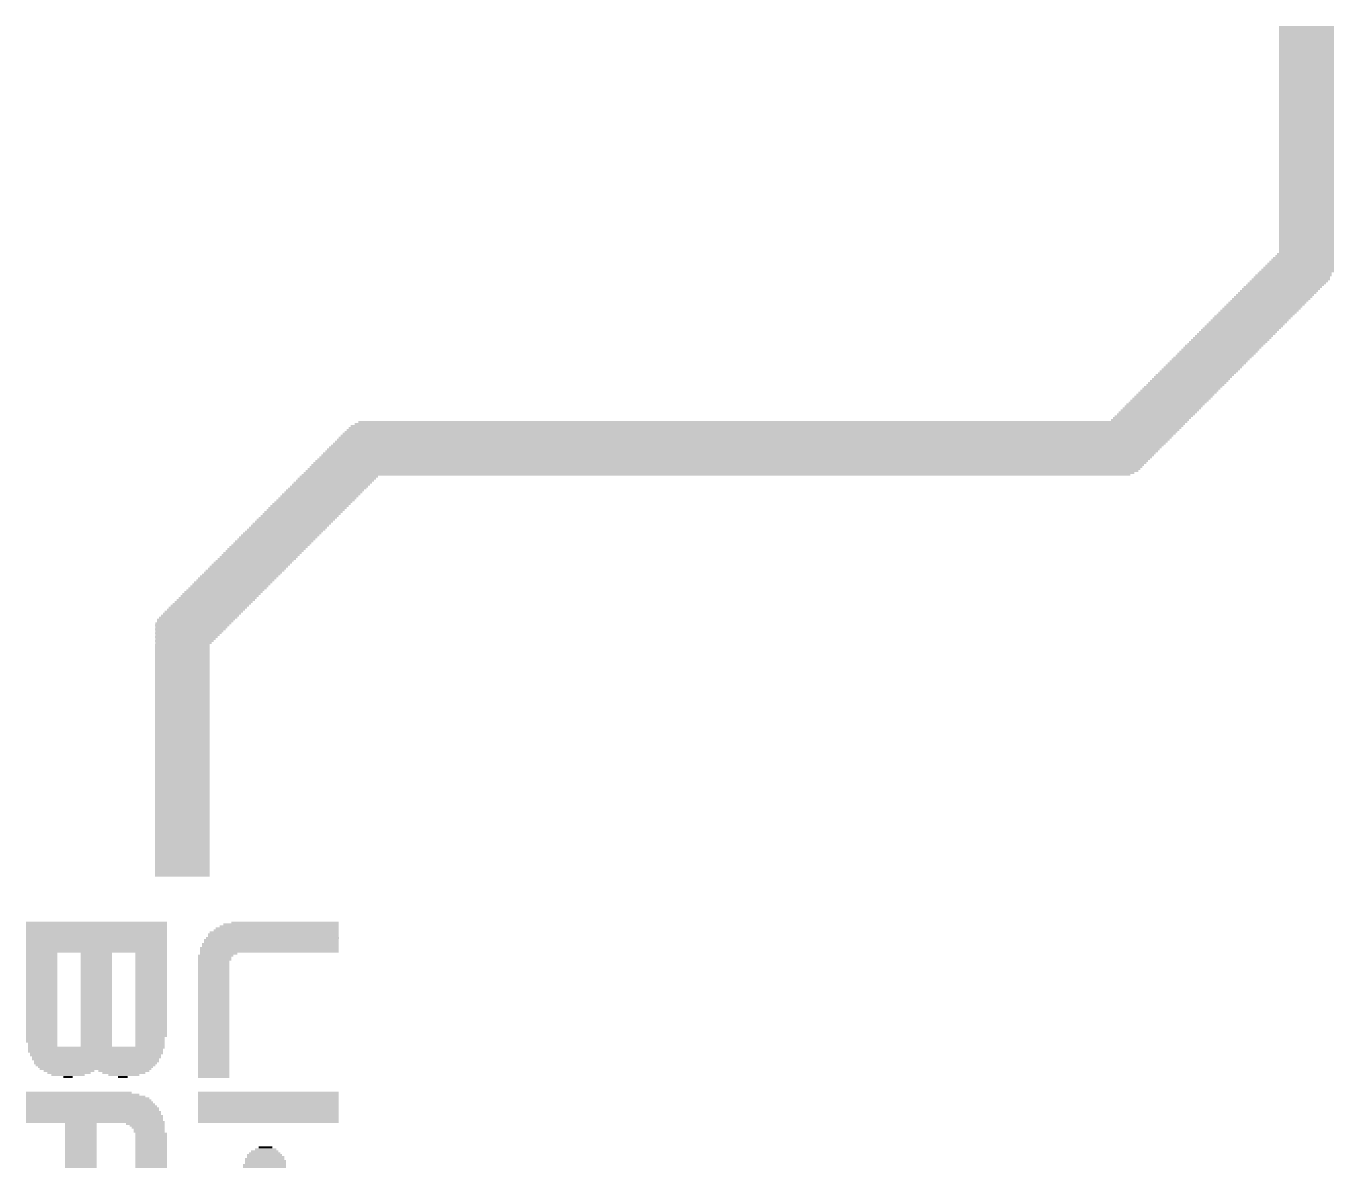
# Model space of a CAD drawing. Extents: x -50 to 50, y -28 to 28.
# Drawn here: x 28.35 to 42.51, y -0.05 to 12.31 of the extents above; entities that cross this region are included whole.
import ezdxf

# ---------------------------------------------------------------- set-up
doc = ezdxf.new("R2010")
doc.units = 0
doc.layers.add('200', color=132, linetype='CONTINUOUS')

# ---------------------------------------------------------------- blocks, each defined once
blk = doc.blocks.new('RECT')
blk.add_solid([(-0.5, -0.5), (0.5, -0.5), (-0.5, 0.5), (0.5, 0.5)])

msp = doc.modelspace()

# ---------------------------------------------------------------- block references
at = {"layer": '200'}
for p, xscale, yscale in [((42.2173, 12.2978), 0.5944, 0.0211), ((42.2173, 12.2767), 0.5944, 0.0211), ((42.2173, 12.2555), 0.5944, 0.0213), ((42.2173, 12.2343), 0.5944, 0.0211), ((42.2173, 12.2132), 0.5944, 0.0211), ((42.2173, 12.192), 0.5944, 0.0213), ((42.2173, 12.1708), 0.5944, 0.0211), ((42.2173, 12.1497), 0.5944, 0.0211), ((42.2173, 12.1285), 0.5944, 0.0213), ((42.2173, 12.1073), 0.5944, 0.0211), ((42.2173, 12.0862), 0.5944, 0.0211), ((42.2173, 12.065), 0.5944, 0.0213), ((42.2173, 12.0438), 0.5944, 0.0211), ((42.2173, 12.0227), 0.5944, 0.0211), ((42.2173, 12.0015), 0.5944, 0.0213), ((42.2173, 11.9803), 0.5944, 0.0211), ((42.2173, 11.9592), 0.5944, 0.0211), ((42.2173, 11.938), 0.5944, 0.0213), ((42.2173, 11.9168), 0.5944, 0.0211), ((42.2173, 11.8957), 0.5944, 0.0211), ((42.2173, 11.8745), 0.5944, 0.0213), ((42.2173, 11.8533), 0.5944, 0.0211), ((42.2173, 11.8322), 0.5944, 0.0211), ((42.2173, 11.811), 0.5944, 0.0213), ((42.2173, 11.7898), 0.5944, 0.0211), ((42.2173, 11.7687), 0.5944, 0.0211), ((42.2173, 11.7475), 0.5944, 0.0213), ((42.2173, 11.7263), 0.5944, 0.0211), ((42.2173, 11.7052), 0.5944, 0.0211), ((42.2173, 11.684), 0.5944, 0.0213), ((42.2173, 11.6628), 0.5944, 0.0211), ((42.2173, 11.6417), 0.5944, 0.0211), ((42.2173, 11.6205), 0.5944, 0.0213), ((42.2173, 11.5993), 0.5944, 0.0211), ((42.2173, 11.5782), 0.5944, 0.0211), ((42.2173, 11.557), 0.5944, 0.0213), ((42.2173, 11.5358), 0.5944, 0.0211), ((42.2173, 11.5147), 0.5944, 0.0211), ((42.2173, 11.4935), 0.5944, 0.0213), ((42.2173, 11.4723), 0.5944, 0.0211), ((42.2173, 11.4512), 0.5944, 0.0211), ((42.2173, 11.43), 0.5944, 0.0213), ((42.2173, 11.4088), 0.5944, 0.0211), ((42.2173, 11.3877), 0.5944, 0.0211), ((42.2173, 11.3665), 0.5944, 0.0213), ((42.2173, 11.3453), 0.5944, 0.0211), ((42.2173, 11.3242), 0.5944, 0.0211), ((42.2173, 11.303), 0.5944, 0.0213), ((42.2173, 11.2818), 0.5944, 0.0211), ((42.2173, 11.2607), 0.5944, 0.0211), ((42.2173, 11.2395), 0.5944, 0.0213), ((42.2173, 11.2183), 0.5944, 0.0211), ((42.2173, 11.1972), 0.5944, 0.0211), ((42.2173, 11.176), 0.5944, 0.0213), ((42.2173, 11.1548), 0.5944, 0.0211), ((42.2173, 11.1337), 0.5944, 0.0211), ((42.2173, 11.1125), 0.5944, 0.0213), ((42.2173, 11.0913), 0.5944, 0.0211), ((42.2173, 11.0702), 0.5944, 0.0211), ((42.2173, 11.049), 0.5944, 0.0213), ((42.2173, 11.0278), 0.5944, 0.0211), ((42.2173, 11.0067), 0.5944, 0.0211), ((42.2173, 10.9855), 0.5944, 0.0213), ((42.2173, 10.9643), 0.5944, 0.0211), ((42.2173, 10.9432), 0.5944, 0.0211), ((42.2173, 10.922), 0.5944, 0.0213), ((42.2173, 10.9008), 0.5944, 0.0211), ((42.2173, 10.8797), 0.5944, 0.0211), ((42.2173, 10.8585), 0.5944, 0.0213), ((42.2173, 10.8373), 0.5944, 0.0211), ((42.2173, 10.8162), 0.5944, 0.0211), ((42.2173, 10.795), 0.5944, 0.0213), ((42.2173, 10.7738), 0.5944, 0.0211), ((42.2173, 10.7527), 0.5944, 0.0211), ((42.2173, 10.7315), 0.5944, 0.0213), ((42.2173, 10.7103), 0.5944, 0.0211), ((42.2173, 10.6892), 0.5944, 0.0211), ((42.2173, 10.668), 0.5944, 0.0213), ((42.2173, 10.6468), 0.5944, 0.0211), ((42.2173, 10.6257), 0.5944, 0.0211), ((42.2173, 10.6045), 0.5944, 0.0213), ((42.2173, 10.5833), 0.5944, 0.0211), ((42.2173, 10.5622), 0.5944, 0.0211), ((42.2173, 10.541), 0.5944, 0.0213), ((42.2173, 10.5198), 0.5944, 0.0211), ((42.2173, 10.4987), 0.5944, 0.0211), ((42.2173, 10.4775), 0.5944, 0.0213), ((42.2173, 10.4563), 0.5944, 0.0211), ((42.2173, 10.4352), 0.5944, 0.0211), ((42.2173, 10.414), 0.5944, 0.0213), ((42.2173, 10.3928), 0.5944, 0.0211), ((42.2173, 10.3717), 0.5944, 0.0211), ((42.2173, 10.3505), 0.5944, 0.0213), ((42.2173, 10.3293), 0.5944, 0.0211), ((42.2173, 10.3082), 0.5944, 0.0211), ((42.2173, 10.287), 0.5944, 0.0213), ((42.2173, 10.2658), 0.5944, 0.0211), ((42.2173, 10.2447), 0.5944, 0.0211), ((42.2173, 10.2235), 0.5944, 0.0213), ((42.2173, 10.2023), 0.5944, 0.0211), ((42.2173, 10.1812), 0.5944, 0.0211), ((42.2173, 10.16), 0.5944, 0.0213), ((42.2173, 10.1388), 0.5944, 0.0211), ((42.2173, 10.1177), 0.5944, 0.0211), ((42.2173, 10.0965), 0.5944, 0.0213), ((42.2173, 10.0753), 0.5944, 0.0211), ((42.2173, 10.0542), 0.5944, 0.0211), ((42.2173, 10.033), 0.5944, 0.0213), ((42.2173, 10.0118), 0.5944, 0.0211), ((42.2173, 9.9907), 0.5944, 0.0211), ((42.2173, 9.9695), 0.5944, 0.0213), ((42.2173, 9.9483), 0.5944, 0.0211), ((42.2173, 9.9272), 0.5944, 0.0211), ((42.2173, 9.906), 0.5944, 0.0213), ((42.1754, 9.779), 0.6782, 0.0213), ((42.1856, 9.8002), 0.6579, 0.0211), ((42.197, 9.8213), 0.635, 0.0211), ((42.2072, 9.8425), 0.6147, 0.0213), ((42.2173, 9.8848), 0.5944, 0.0211), ((42.2173, 9.8637), 0.5944, 0.0211), ((42.0903, 9.6308), 0.8026, 0.0211), ((42.1119, 9.652), 0.8052, 0.0213), ((42.1221, 9.6732), 0.7849, 0.0211), ((42.1335, 9.6943), 0.762, 0.0211), ((42.1437, 9.7155), 0.7417, 0.0213), ((42.1538, 9.7367), 0.7214, 0.0211), ((42.1653, 9.7578), 0.6985, 0.0211), ((41.9633, 9.4827), 0.8484, 0.0211), ((41.9849, 9.5038), 0.8458, 0.0211), ((42.0053, 9.525), 0.8458, 0.0213), ((42.0268, 9.5462), 0.8484, 0.0211), ((42.0484, 9.5673), 0.8458, 0.0211), ((42.0586, 9.5885), 0.8255, 0.0213), ((42.0789, 9.6097), 0.8255, 0.0211), ((41.8363, 9.3557), 0.8484, 0.0211), ((41.8579, 9.3768), 0.8458, 0.0211), ((41.8783, 9.398), 0.8458, 0.0213), ((41.8998, 9.4192), 0.8484, 0.0211), ((41.9214, 9.4403), 0.8458, 0.0211), ((41.9417, 9.4615), 0.8458, 0.0213), ((41.6878, 9.2075), 0.8458, 0.0213), ((41.7093, 9.2287), 0.8484, 0.0211), ((41.7309, 9.2498), 0.8458, 0.0211), ((41.7512, 9.271), 0.8458, 0.0213), ((41.7728, 9.2922), 0.8484, 0.0211), ((41.7944, 9.3133), 0.8458, 0.0211), ((41.8148, 9.3345), 0.8458, 0.0213), ((41.5404, 9.0593), 0.8458, 0.0211), ((41.5607, 9.0805), 0.8458, 0.0213), ((41.5823, 9.1017), 0.8484, 0.0211), ((41.6039, 9.1228), 0.8458, 0.0211), ((41.6243, 9.144), 0.8458, 0.0213), ((41.6458, 9.1652), 0.8484, 0.0211), ((41.6674, 9.1863), 0.8458, 0.0211), ((41.3918, 8.9112), 0.8484, 0.0211), ((41.4134, 8.9323), 0.8458, 0.0211), ((41.4338, 8.9535), 0.8458, 0.0213), ((41.4553, 8.9747), 0.8484, 0.0211), ((41.4769, 8.9958), 0.8458, 0.0211), ((41.4973, 9.017), 0.8458, 0.0213), ((41.5188, 9.0382), 0.8484, 0.0211), ((41.2648, 8.7842), 0.8484, 0.0211), ((41.2864, 8.8053), 0.8458, 0.0211), ((41.3068, 8.8265), 0.8458, 0.0213), ((41.3283, 8.8477), 0.8484, 0.0211), ((41.3499, 8.8688), 0.8458, 0.0211), ((41.3702, 8.89), 0.8458, 0.0213), ((41.1163, 8.636), 0.8458, 0.0213), ((41.1378, 8.6572), 0.8484, 0.0211), ((41.1594, 8.6783), 0.8458, 0.0211), ((41.1797, 8.6995), 0.8458, 0.0213), ((41.2013, 8.7207), 0.8484, 0.0211), ((41.2229, 8.7418), 0.8458, 0.0211), ((41.2433, 8.763), 0.8458, 0.0213), ((40.9689, 8.4878), 0.8458, 0.0211), ((40.9893, 8.509), 0.8458, 0.0213), ((41.0108, 8.5302), 0.8484, 0.0211), ((41.0324, 8.5513), 0.8458, 0.0211), ((41.0528, 8.5725), 0.8458, 0.0213), ((41.0743, 8.5937), 0.8484, 0.0211), ((41.0959, 8.6148), 0.8458, 0.0211), ((40.8419, 8.3608), 0.8458, 0.0211), ((40.8623, 8.382), 0.8458, 0.0213), ((40.8838, 8.4032), 0.8484, 0.0211), ((40.9054, 8.4243), 0.8458, 0.0211), ((40.9258, 8.4455), 0.8458, 0.0213), ((40.9473, 8.4667), 0.8484, 0.0211), ((40.6933, 8.2127), 0.8484, 0.0211), ((40.7149, 8.2338), 0.8458, 0.0211), ((40.7353, 8.255), 0.8458, 0.0213), ((40.7568, 8.2762), 0.8484, 0.0211), ((40.7784, 8.2973), 0.8458, 0.0211), ((40.7988, 8.3185), 0.8458, 0.0213), ((40.8203, 8.3397), 0.8484, 0.0211), ((40.5448, 8.0645), 0.8458, 0.0213), ((40.5663, 8.0857), 0.8484, 0.0211), ((40.5879, 8.1068), 0.8458, 0.0211), ((40.6083, 8.128), 0.8458, 0.0213), ((40.6298, 8.1492), 0.8484, 0.0211), ((40.6514, 8.1703), 0.8458, 0.0211), ((40.6718, 8.1915), 0.8458, 0.0213), ((36.3322, 7.9375), 9.017, 0.0213), ((36.355, 7.9587), 9.017, 0.0211), ((36.3753, 7.9798), 9.017, 0.0211), ((36.4071, 8.001), 8.9941, 0.0213), ((36.4388, 8.0222), 8.9764, 0.0211), ((40.5244, 8.0433), 0.8458, 0.0211), ((36.1848, 7.7893), 9.017, 0.0211), ((36.2052, 7.8105), 9.017, 0.0213), ((36.228, 7.8317), 9.017, 0.0211), ((36.2483, 7.8528), 9.017, 0.0211), ((36.2687, 7.874), 9.017, 0.0213), ((36.2915, 7.8952), 9.017, 0.0211), ((36.3118, 7.9163), 9.017, 0.0211), ((36.0375, 7.6412), 9.017, 0.0211), ((36.0578, 7.6623), 9.017, 0.0211), ((36.0782, 7.6835), 9.017, 0.0213), ((36.101, 7.7047), 9.017, 0.0211), ((36.1213, 7.7258), 9.017, 0.0211), ((36.1417, 7.747), 9.017, 0.0213), ((36.1645, 7.7682), 9.017, 0.0211), ((35.9105, 7.5142), 9.017, 0.0211), ((35.9308, 7.5353), 9.017, 0.0211), ((35.9512, 7.5565), 9.017, 0.0213), ((35.974, 7.5777), 9.017, 0.0211), ((35.9943, 7.5988), 9.017, 0.0211), ((36.0147, 7.62), 9.017, 0.0213), ((31.6763, 7.366), 0.8484, 0.0213), ((31.6979, 7.3872), 0.8458, 0.0211), ((31.7183, 7.4083), 0.8458, 0.0211), ((31.7398, 7.4295), 0.8484, 0.0213), ((35.8254, 7.4507), 8.9738, 0.0211), ((35.8572, 7.4718), 8.9967, 0.0211), ((35.8877, 7.493), 9.017, 0.0213), ((31.5278, 7.2178), 0.8458, 0.0211), ((31.5493, 7.239), 0.8484, 0.0213), ((31.5709, 7.2602), 0.8458, 0.0211), ((31.5913, 7.2813), 0.8458, 0.0211), ((31.6128, 7.3025), 0.8484, 0.0213), ((31.6344, 7.3237), 0.8458, 0.0211), ((31.6547, 7.3448), 0.8458, 0.0211), ((31.4008, 7.0908), 0.8458, 0.0211), ((31.4223, 7.112), 0.8484, 0.0213), ((31.4439, 7.1332), 0.8458, 0.0211), ((31.4642, 7.1543), 0.8458, 0.0211), ((31.4858, 7.1755), 0.8484, 0.0213), ((31.5074, 7.1967), 0.8458, 0.0211), ((31.2534, 6.9427), 0.8458, 0.0211), ((31.2738, 6.9638), 0.8458, 0.0211), ((31.2953, 6.985), 0.8484, 0.0213), ((31.3169, 7.0062), 0.8458, 0.0211), ((31.3373, 7.0273), 0.8458, 0.0211), ((31.3588, 7.0485), 0.8484, 0.0213), ((31.3804, 7.0697), 0.8458, 0.0211), ((31.1048, 6.7945), 0.8484, 0.0213), ((31.1264, 6.8157), 0.8458, 0.0211), ((31.1468, 6.8368), 0.8458, 0.0211), ((31.1683, 6.858), 0.8484, 0.0213), ((31.1899, 6.8792), 0.8458, 0.0211), ((31.2103, 6.9003), 0.8458, 0.0211), ((31.2318, 6.9215), 0.8484, 0.0213), ((30.9563, 6.6463), 0.8458, 0.0211), ((30.9778, 6.6675), 0.8484, 0.0213), ((30.9994, 6.6887), 0.8458, 0.0211), ((31.0198, 6.7098), 0.8458, 0.0211), ((31.0413, 6.731), 0.8484, 0.0213), ((31.0629, 6.7522), 0.8458, 0.0211), ((31.0833, 6.7733), 0.8458, 0.0211), ((30.8293, 6.5193), 0.8458, 0.0211), ((30.8508, 6.5405), 0.8484, 0.0213), ((30.8724, 6.5617), 0.8458, 0.0211), ((30.8928, 6.5828), 0.8458, 0.0211), ((30.9143, 6.604), 0.8484, 0.0213), ((30.9359, 6.6252), 0.8458, 0.0211), ((30.6819, 6.3712), 0.8458, 0.0211), ((30.7023, 6.3923), 0.8458, 0.0211), ((30.7238, 6.4135), 0.8484, 0.0213), ((30.7454, 6.4347), 0.8458, 0.0211), ((30.7658, 6.4558), 0.8458, 0.0211), ((30.7873, 6.477), 0.8484, 0.0213), ((30.8089, 6.4982), 0.8458, 0.0211), ((30.5333, 6.223), 0.8484, 0.0213), ((30.5549, 6.2442), 0.8458, 0.0211), ((30.5753, 6.2653), 0.8458, 0.0211), ((30.5968, 6.2865), 0.8484, 0.0213), ((30.6184, 6.3077), 0.8458, 0.0211), ((30.6388, 6.3288), 0.8458, 0.0211), ((30.6603, 6.35), 0.8484, 0.0213), ((30.4063, 6.096), 0.8484, 0.0213), ((30.4279, 6.1172), 0.8458, 0.0211), ((30.4483, 6.1383), 0.8458, 0.0211), ((30.4698, 6.1595), 0.8484, 0.0213), ((30.4914, 6.1807), 0.8458, 0.0211), ((30.5118, 6.2018), 0.8458, 0.0211), ((30.2578, 5.9478), 0.8458, 0.0211), ((30.2793, 5.969), 0.8484, 0.0213), ((30.3009, 5.9902), 0.8458, 0.0211), ((30.3213, 6.0113), 0.8458, 0.0211), ((30.3428, 6.0325), 0.8484, 0.0213), ((30.3644, 6.0537), 0.8458, 0.0211), ((30.3848, 6.0748), 0.8458, 0.0211), ((30.1638, 5.842), 0.8255, 0.0213), ((30.1523, 5.8208), 0.8026, 0.0211), ((30.1422, 5.7997), 0.7823, 0.0211), ((30.1943, 5.8843), 0.8458, 0.0211), ((30.1841, 5.8632), 0.8255, 0.0211), ((30.2158, 5.9055), 0.8484, 0.0213), ((30.2374, 5.9267), 0.8458, 0.0211), ((30.132, 5.7785), 0.762, 0.0213), ((30.1206, 5.7573), 0.7391, 0.0211), ((30.1104, 5.7362), 0.7188, 0.0211), ((30.1003, 5.715), 0.6985, 0.0213), ((30.0888, 5.6938), 0.6756, 0.0211), ((30.0787, 5.6727), 0.6553, 0.0211), ((30.0685, 5.6515), 0.635, 0.0213), ((30.0571, 5.6303), 0.6121, 0.0211), ((30.0469, 5.6092), 0.5918, 0.0211), ((30.0469, 5.588), 0.5918, 0.0213), ((30.0469, 5.5668), 0.5918, 0.0211), ((30.0469, 5.5457), 0.5918, 0.0211), ((30.0469, 5.5245), 0.5918, 0.0213), ((30.0469, 5.5033), 0.5918, 0.0211), ((30.0469, 5.4822), 0.5918, 0.0211), ((30.0469, 5.461), 0.5918, 0.0213), ((30.0469, 5.4398), 0.5918, 0.0211), ((30.0469, 5.4187), 0.5918, 0.0211), ((30.0469, 5.3975), 0.5918, 0.0213), ((30.0469, 5.3763), 0.5918, 0.0211), ((30.0469, 5.3552), 0.5918, 0.0211), ((30.0469, 5.334), 0.5918, 0.0213), ((30.0469, 5.3128), 0.5918, 0.0211), ((30.0469, 5.2917), 0.5918, 0.0211), ((30.0469, 5.2705), 0.5918, 0.0213), ((30.0469, 5.2493), 0.5918, 0.0211), ((30.0469, 5.2282), 0.5918, 0.0211), ((30.0469, 5.207), 0.5918, 0.0213), ((30.0469, 5.1858), 0.5918, 0.0211), ((30.0469, 5.1647), 0.5918, 0.0211), ((30.0469, 5.1435), 0.5918, 0.0213), ((30.0469, 5.1223), 0.5918, 0.0211), ((30.0469, 5.1012), 0.5918, 0.0211), ((30.0469, 5.08), 0.5918, 0.0213), ((30.0469, 5.0588), 0.5918, 0.0211), ((30.0469, 5.0377), 0.5918, 0.0211), ((30.0469, 5.0165), 0.5918, 0.0213), ((30.0469, 4.9953), 0.5918, 0.0211), ((30.0469, 4.9742), 0.5918, 0.0211), ((30.0469, 4.953), 0.5918, 0.0213), ((30.0469, 4.9318), 0.5918, 0.0211), ((30.0469, 4.9107), 0.5918, 0.0211), ((30.0469, 4.8895), 0.5918, 0.0213), ((30.0469, 4.8683), 0.5918, 0.0211), ((30.0469, 4.8472), 0.5918, 0.0211), ((30.0469, 4.826), 0.5918, 0.0213), ((30.0469, 4.8048), 0.5918, 0.0211), ((30.0469, 4.7837), 0.5918, 0.0211), ((30.0469, 4.7625), 0.5918, 0.0213), ((30.0469, 4.7413), 0.5918, 0.0211), ((30.0469, 4.7202), 0.5918, 0.0211), ((30.0469, 4.699), 0.5918, 0.0213), ((30.0469, 4.6778), 0.5918, 0.0211), ((30.0469, 4.6567), 0.5918, 0.0211), ((30.0469, 4.6355), 0.5918, 0.0213), ((30.0469, 4.6143), 0.5918, 0.0211), ((30.0469, 4.5932), 0.5918, 0.0211), ((30.0469, 4.572), 0.5918, 0.0213), ((30.0469, 4.5508), 0.5918, 0.0211), ((30.0469, 4.5297), 0.5918, 0.0211), ((30.0469, 4.5085), 0.5918, 0.0213), ((30.0469, 4.4873), 0.5918, 0.0211), ((30.0469, 4.4662), 0.5918, 0.0211), ((30.0469, 4.445), 0.5918, 0.0213), ((30.0469, 4.4238), 0.5918, 0.0211), ((30.0469, 4.4027), 0.5918, 0.0211), ((30.0469, 4.3815), 0.5918, 0.0213), ((30.0469, 4.3603), 0.5918, 0.0211), ((30.0469, 4.3392), 0.5918, 0.0211), ((30.0469, 4.318), 0.5918, 0.0213), ((30.0469, 4.2968), 0.5918, 0.0211), ((30.0469, 4.2757), 0.5918, 0.0211), ((30.0469, 4.2545), 0.5918, 0.0213), ((30.0469, 4.2333), 0.5918, 0.0211), ((30.0469, 4.2122), 0.5918, 0.0211), ((30.0469, 4.191), 0.5918, 0.0213), ((30.0469, 4.1698), 0.5918, 0.0211), ((30.0469, 4.1487), 0.5918, 0.0211), ((30.0469, 4.1275), 0.5918, 0.0213), ((30.0469, 4.1063), 0.5918, 0.0211), ((30.0469, 4.0852), 0.5918, 0.0211), ((30.0469, 4.064), 0.5918, 0.0213), ((30.0469, 4.0428), 0.5918, 0.0211), ((30.0469, 4.0217), 0.5918, 0.0211), ((30.0469, 4.0005), 0.5918, 0.0213), ((30.0469, 3.9793), 0.5918, 0.0211), ((30.0469, 3.9582), 0.5918, 0.0211), ((30.0469, 3.937), 0.5918, 0.0213), ((30.0469, 3.9158), 0.5918, 0.0211), ((30.0469, 3.8947), 0.5918, 0.0211), ((30.0469, 3.8735), 0.5918, 0.0213), ((30.0469, 3.8523), 0.5918, 0.0211), ((30.0469, 3.8312), 0.5918, 0.0211), ((30.0469, 3.81), 0.5918, 0.0213), ((30.0469, 3.7888), 0.5918, 0.0211), ((30.0469, 3.7677), 0.5918, 0.0211), ((30.0469, 3.7465), 0.5918, 0.0213), ((30.0469, 3.7253), 0.5918, 0.0211), ((30.0469, 3.7042), 0.5918, 0.0211), ((30.0469, 3.683), 0.5918, 0.0213), ((30.0469, 3.6618), 0.5918, 0.0211), ((30.0469, 3.6407), 0.5918, 0.0211), ((30.0469, 3.6195), 0.5918, 0.0213), ((30.0469, 3.5983), 0.5918, 0.0211), ((30.0469, 3.5772), 0.5918, 0.0211), ((30.0469, 3.556), 0.5918, 0.0213), ((30.0469, 3.5348), 0.5918, 0.0211), ((30.0469, 3.5137), 0.5918, 0.0211), ((30.0469, 3.4925), 0.5918, 0.0213), ((30.0469, 3.4713), 0.5918, 0.0211), ((30.0469, 3.4502), 0.5918, 0.0211), ((30.0469, 3.429), 0.5918, 0.0213), ((30.0469, 3.4078), 0.5918, 0.0211), ((30.0469, 3.3867), 0.5918, 0.0211), ((30.0469, 3.3655), 0.5918, 0.0213), ((30.0469, 3.3443), 0.5918, 0.0211), ((30.0469, 3.3232), 0.5918, 0.0211), ((30.0469, 3.302), 0.5918, 0.0213), ((30.0469, 3.2808), 0.5918, 0.0211), ((30.0469, 3.2597), 0.5918, 0.0211), ((30.0469, 3.2385), 0.5918, 0.0213), ((30.0469, 3.2173), 0.5918, 0.0211), ((30.0469, 3.1962), 0.5918, 0.0211), ((30.0469, 3.175), 0.5918, 0.0213), ((30.0469, 3.1538), 0.5918, 0.0211), ((30.0469, 3.1327), 0.5918, 0.0211), ((30.0469, 3.1115), 0.5918, 0.0213), ((29.116, 2.6035), 1.524, 0.0213), ((29.116, 2.5823), 1.524, 0.0211), ((29.116, 2.5612), 1.524, 0.0211), ((29.116, 2.54), 1.524, 0.0213), ((31.0731, 2.54), 1.3335, 0.0213), ((31.0947, 2.5612), 1.2903, 0.0211), ((31.115, 2.5823), 1.2497, 0.0211), ((31.1582, 2.6035), 1.1633, 0.0213), ((29.116, 2.5188), 1.524, 0.0211), ((29.116, 2.4977), 1.524, 0.0211), ((29.116, 2.4765), 1.524, 0.0213), ((29.116, 2.4553), 1.524, 0.0211), ((29.116, 2.4342), 1.524, 0.0211), ((29.116, 2.413), 1.524, 0.0213), ((31.0096, 2.413), 1.4605, 0.0213), ((31.0198, 2.4342), 1.4402, 0.0211), ((31.0312, 2.4765), 1.4173, 0.0213), ((31.0312, 2.4553), 1.4173, 0.0211), ((31.0413, 2.4977), 1.397, 0.0211), ((31.0629, 2.5188), 1.3538, 0.0211), ((29.116, 2.3918), 1.524, 0.0211), ((29.116, 2.3707), 1.524, 0.0211), ((29.116, 2.3495), 1.524, 0.0213), ((29.116, 2.3283), 1.524, 0.0211), ((29.116, 2.3072), 1.524, 0.0211), ((29.116, 2.286), 1.524, 0.0213), ((28.5229, 2.2648), 0.3378, 0.0211), ((29.1148, 2.2648), 0.3378, 0.0211), ((29.7078, 2.2648), 0.3404, 0.0211), ((30.988, 2.3283), 1.5037, 0.0211), ((30.988, 2.3072), 1.5037, 0.0211), ((30.988, 2.286), 1.5037, 0.0213), ((30.4381, 2.2648), 0.4039, 0.0211), ((30.9994, 2.3707), 1.4808, 0.0211), ((30.9994, 2.3495), 1.4808, 0.0213), ((31.0096, 2.3918), 1.4605, 0.0211), ((28.5229, 2.2437), 0.3378, 0.0211), ((28.5229, 2.2225), 0.3378, 0.0213), ((28.5229, 2.2013), 0.3378, 0.0211), ((28.5229, 2.1802), 0.3378, 0.0211), ((28.5229, 2.159), 0.3378, 0.0213), ((28.5229, 2.1378), 0.3378, 0.0211), ((28.5229, 2.1167), 0.3378, 0.0211), ((29.1148, 2.2437), 0.3378, 0.0211), ((29.1148, 2.2225), 0.3378, 0.0213), ((29.1148, 2.2013), 0.3378, 0.0211), ((29.1148, 2.1802), 0.3378, 0.0211), ((29.1148, 2.159), 0.3378, 0.0213), ((29.1148, 2.1378), 0.3378, 0.0211), ((29.1148, 2.1167), 0.3378, 0.0211), ((29.7078, 2.2437), 0.3404, 0.0211), ((29.7078, 2.2225), 0.3404, 0.0213), ((29.7078, 2.2013), 0.3404, 0.0211), ((29.7078, 2.1802), 0.3404, 0.0211), ((29.7078, 2.159), 0.3404, 0.0213), ((29.7078, 2.1378), 0.3404, 0.0211), ((29.7078, 2.1167), 0.3404, 0.0211), ((30.4063, 2.2437), 0.381, 0.0211), ((30.3962, 2.2225), 0.3607, 0.0213), ((30.3962, 2.2013), 0.3607, 0.0211), ((30.3848, 2.1802), 0.3378, 0.0211), ((30.3848, 2.159), 0.3378, 0.0213), ((30.3848, 2.1378), 0.3378, 0.0211), ((30.3848, 2.1167), 0.3378, 0.0211), ((28.5229, 2.0955), 0.3378, 0.0213), ((28.5229, 2.0743), 0.3378, 0.0211), ((28.5229, 2.0532), 0.3378, 0.0211), ((28.5229, 2.032), 0.3378, 0.0213), ((28.5229, 2.0108), 0.3378, 0.0211), ((28.5229, 1.9897), 0.3378, 0.0211), ((29.1148, 2.0955), 0.3378, 0.0213), ((29.1148, 2.0743), 0.3378, 0.0211), ((29.1148, 2.0532), 0.3378, 0.0211), ((29.1148, 2.032), 0.3378, 0.0213), ((29.1148, 2.0108), 0.3378, 0.0211), ((29.1148, 1.9897), 0.3378, 0.0211), ((29.7078, 2.0955), 0.3404, 0.0213), ((29.7078, 2.0743), 0.3404, 0.0211), ((29.7078, 2.0532), 0.3404, 0.0211), ((29.7078, 2.032), 0.3404, 0.0213), ((29.7078, 2.0108), 0.3404, 0.0211), ((29.7078, 1.9897), 0.3404, 0.0211), ((30.3848, 2.0955), 0.3378, 0.0213), ((30.3848, 2.0743), 0.3378, 0.0211), ((30.3848, 2.0532), 0.3378, 0.0211), ((30.3848, 2.032), 0.3378, 0.0213), ((30.3848, 2.0108), 0.3378, 0.0211), ((30.3848, 1.9897), 0.3378, 0.0211), ((28.5229, 1.9685), 0.3378, 0.0213), ((28.5229, 1.9473), 0.3378, 0.0211), ((28.5229, 1.9262), 0.3378, 0.0211), ((28.5229, 1.905), 0.3378, 0.0213), ((28.5229, 1.8838), 0.3378, 0.0211), ((28.5229, 1.8627), 0.3378, 0.0211), ((28.5229, 1.8415), 0.3378, 0.0213), ((29.1148, 1.9685), 0.3378, 0.0213), ((29.1148, 1.9473), 0.3378, 0.0211), ((29.1148, 1.9262), 0.3378, 0.0211), ((29.1148, 1.905), 0.3378, 0.0213), ((29.1148, 1.8838), 0.3378, 0.0211), ((29.1148, 1.8627), 0.3378, 0.0211), ((29.1148, 1.8415), 0.3378, 0.0213), ((29.7078, 1.9685), 0.3404, 0.0213), ((29.7078, 1.9473), 0.3404, 0.0211), ((29.7078, 1.9262), 0.3404, 0.0211), ((29.7078, 1.905), 0.3404, 0.0213), ((29.7078, 1.8838), 0.3404, 0.0211), ((29.7078, 1.8627), 0.3404, 0.0211), ((29.7078, 1.8415), 0.3404, 0.0213), ((30.3848, 1.9685), 0.3378, 0.0213), ((30.3848, 1.9473), 0.3378, 0.0211), ((30.3848, 1.9262), 0.3378, 0.0211), ((30.3848, 1.905), 0.3378, 0.0213), ((30.3848, 1.8838), 0.3378, 0.0211), ((30.3848, 1.8627), 0.3378, 0.0211), ((30.3848, 1.8415), 0.3378, 0.0213), ((28.5229, 1.8203), 0.3378, 0.0211), ((28.5229, 1.7992), 0.3378, 0.0211), ((28.5229, 1.778), 0.3378, 0.0213), ((28.5229, 1.7568), 0.3378, 0.0211), ((28.5229, 1.7357), 0.3378, 0.0211), ((28.5229, 1.7145), 0.3378, 0.0213), ((28.5229, 1.6933), 0.3378, 0.0211), ((29.1148, 1.8203), 0.3378, 0.0211), ((29.1148, 1.7992), 0.3378, 0.0211), ((29.1148, 1.778), 0.3378, 0.0213), ((29.1148, 1.7568), 0.3378, 0.0211), ((29.1148, 1.7357), 0.3378, 0.0211), ((29.1148, 1.7145), 0.3378, 0.0213), ((29.1148, 1.6933), 0.3378, 0.0211), ((29.7078, 1.8203), 0.3404, 0.0211), ((29.7078, 1.7992), 0.3404, 0.0211), ((29.7078, 1.778), 0.3404, 0.0213), ((29.7078, 1.7568), 0.3404, 0.0211), ((29.7078, 1.7357), 0.3404, 0.0211), ((29.7078, 1.7145), 0.3404, 0.0213), ((29.7078, 1.6933), 0.3404, 0.0211), ((30.3848, 1.8203), 0.3378, 0.0211), ((30.3848, 1.7992), 0.3378, 0.0211), ((30.3848, 1.778), 0.3378, 0.0213), ((30.3848, 1.7568), 0.3378, 0.0211), ((30.3848, 1.7357), 0.3378, 0.0211), ((30.3848, 1.7145), 0.3378, 0.0213), ((30.3848, 1.6933), 0.3378, 0.0211), ((28.5229, 1.6722), 0.3378, 0.0211), ((28.5229, 1.651), 0.3378, 0.0213), ((28.5229, 1.6298), 0.3378, 0.0211), ((28.5229, 1.6087), 0.3378, 0.0211), ((28.5229, 1.5875), 0.3378, 0.0213), ((28.5229, 1.5663), 0.3378, 0.0211), ((29.1148, 1.6722), 0.3378, 0.0211), ((29.1148, 1.651), 0.3378, 0.0213), ((29.1148, 1.6298), 0.3378, 0.0211), ((29.1148, 1.6087), 0.3378, 0.0211), ((29.1148, 1.5875), 0.3378, 0.0213), ((29.1148, 1.5663), 0.3378, 0.0211), ((29.7078, 1.6722), 0.3404, 0.0211), ((29.7078, 1.651), 0.3404, 0.0213), ((29.7078, 1.6298), 0.3404, 0.0211), ((29.7078, 1.6087), 0.3404, 0.0211), ((29.7078, 1.5875), 0.3404, 0.0213), ((29.7078, 1.5663), 0.3404, 0.0211), ((30.3848, 1.6722), 0.3378, 0.0211), ((30.3848, 1.651), 0.3378, 0.0213), ((30.3848, 1.6298), 0.3378, 0.0211), ((30.3848, 1.6087), 0.3378, 0.0211), ((30.3848, 1.5875), 0.3378, 0.0213), ((30.3848, 1.5663), 0.3378, 0.0211), ((28.5229, 1.5452), 0.3378, 0.0211), ((28.5229, 1.524), 0.3378, 0.0213), ((28.5229, 1.5028), 0.3378, 0.0211), ((28.5229, 1.4817), 0.3378, 0.0211), ((28.5229, 1.4605), 0.3378, 0.0213), ((28.5229, 1.4393), 0.3378, 0.0211), ((28.5229, 1.4182), 0.3378, 0.0211), ((29.1148, 1.5452), 0.3378, 0.0211), ((29.1148, 1.524), 0.3378, 0.0213), ((29.1148, 1.5028), 0.3378, 0.0211), ((29.1148, 1.4817), 0.3378, 0.0211), ((29.1148, 1.4605), 0.3378, 0.0213), ((29.1148, 1.4393), 0.3378, 0.0211), ((29.1148, 1.4182), 0.3378, 0.0211), ((29.7078, 1.5452), 0.3404, 0.0211), ((29.7078, 1.524), 0.3404, 0.0213), ((29.7078, 1.5028), 0.3404, 0.0211), ((29.7078, 1.4817), 0.3404, 0.0211), ((29.7078, 1.4605), 0.3404, 0.0213), ((29.7078, 1.4393), 0.3404, 0.0211), ((29.7078, 1.4182), 0.3404, 0.0211), ((30.3848, 1.5452), 0.3378, 0.0211), ((30.3848, 1.524), 0.3378, 0.0213), ((30.3848, 1.5028), 0.3378, 0.0211), ((30.3848, 1.4817), 0.3378, 0.0211), ((30.3848, 1.4605), 0.3378, 0.0213), ((30.3848, 1.4393), 0.3378, 0.0211), ((30.3848, 1.4182), 0.3378, 0.0211), ((28.5229, 1.397), 0.3378, 0.0213), ((28.5229, 1.3758), 0.3378, 0.0211), ((28.5229, 1.3547), 0.3378, 0.0211), ((28.5229, 1.3335), 0.3378, 0.0213), ((28.5229, 1.3123), 0.3378, 0.0211), ((28.5331, 1.2912), 0.3175, 0.0211), ((28.5331, 1.27), 0.3175, 0.0213), ((29.1148, 1.397), 0.3378, 0.0213), ((29.1148, 1.3758), 0.3378, 0.0211), ((29.1148, 1.3547), 0.3378, 0.0211), ((29.1148, 1.3335), 0.3378, 0.0213), ((29.1148, 1.3123), 0.3378, 0.0211), ((29.1148, 1.2912), 0.3378, 0.0211), ((29.1148, 1.27), 0.3378, 0.0213), ((29.7078, 1.397), 0.3404, 0.0213), ((29.7078, 1.3758), 0.3404, 0.0211), ((29.6964, 1.3547), 0.3175, 0.0211), ((29.6964, 1.3335), 0.3175, 0.0213), ((29.6964, 1.3123), 0.3175, 0.0211), ((29.6964, 1.2912), 0.3175, 0.0211), ((29.6964, 1.27), 0.3175, 0.0213), ((30.3848, 1.397), 0.3378, 0.0213), ((30.3848, 1.3758), 0.3378, 0.0211), ((30.3848, 1.3547), 0.3378, 0.0211), ((30.3848, 1.3335), 0.3378, 0.0213), ((30.3848, 1.3123), 0.3378, 0.0211), ((30.3848, 1.2912), 0.3378, 0.0211), ((30.3848, 1.27), 0.3378, 0.0213), ((29.1046, 1.2277), 1.4605, 0.0211), ((29.1046, 1.2065), 1.4605, 0.0213), ((29.1148, 1.2488), 1.4808, 0.0211), ((29.1148, 1.1853), 1.4402, 0.0211), ((29.1046, 1.1642), 1.4199, 0.0211), ((29.116, 1.143), 1.397, 0.0213), ((30.3848, 1.2488), 0.3378, 0.0211), ((30.3848, 1.2277), 0.3378, 0.0211), ((30.3848, 1.2065), 0.3378, 0.0213), ((30.3848, 1.1853), 0.3378, 0.0211), ((30.3848, 1.1642), 0.3378, 0.0211), ((30.3848, 1.143), 0.3378, 0.0213), ((29.1046, 1.1218), 1.3741, 0.0211), ((29.1148, 1.1007), 1.3538, 0.0211), ((29.1046, 1.0795), 1.3335, 0.0213), ((29.1046, 1.0583), 1.2929, 0.0211), ((29.1046, 1.0372), 1.2471, 0.0211), ((29.1046, 1.016), 1.2065, 0.0213), ((28.8188, 0.9948), 0.5486, 0.0211), ((29.4119, 0.9948), 0.5512, 0.0211), ((30.3848, 1.1218), 0.3378, 0.0211), ((30.3848, 1.1007), 0.3378, 0.0211), ((30.3848, 1.0795), 0.3378, 0.0213), ((30.3848, 1.0583), 0.3378, 0.0211), ((30.3848, 1.0372), 0.3378, 0.0211), ((30.3848, 1.016), 0.3378, 0.0213), ((30.3848, 0.9948), 0.3378, 0.0211), ((28.8188, 0.9737), 0.4674, 0.0211), ((28.8087, 0.9525), 0.3607, 0.0213), ((28.8074, 0.9313), 0.1041, 0.0211), ((29.4119, 0.9737), 0.4648, 0.0211), ((29.4119, 0.9525), 0.3378, 0.0213), ((29.4005, 0.9313), 0.1067, 0.0211), ((30.3848, 0.9737), 0.3378, 0.0211), ((30.3848, 0.9525), 0.3378, 0.0213), ((30.3848, 0.9313), 0.3378, 0.0211), ((28.9255, 0.762), 1.143, 0.0213), ((28.9674, 0.7408), 1.2268, 0.0211), ((28.9992, 0.7197), 1.2903, 0.0211), ((29.0208, 0.6985), 1.3335, 0.0213), ((30.9778, 0.762), 1.524, 0.0213), ((30.9778, 0.7408), 1.524, 0.0211), ((30.9778, 0.7197), 1.524, 0.0211), ((30.9778, 0.6985), 1.524, 0.0213), ((29.0309, 0.6773), 1.3538, 0.0211), ((29.0525, 0.635), 1.397, 0.0213), ((29.0728, 0.5927), 1.4376, 0.0211), ((29.0728, 0.5715), 1.4376, 0.0213), ((29.0411, 0.6562), 1.3741, 0.0211), ((29.0627, 0.6138), 1.4173, 0.0211), ((30.9778, 0.6773), 1.524, 0.0211), ((30.9778, 0.6562), 1.524, 0.0211), ((30.9778, 0.635), 1.524, 0.0213), ((30.9778, 0.6138), 1.524, 0.0211), ((30.9778, 0.5927), 1.524, 0.0211), ((30.9778, 0.5715), 1.524, 0.0213), ((29.0843, 0.5503), 1.4605, 0.0211), ((29.0843, 0.5292), 1.4605, 0.0211), ((29.0944, 0.508), 1.4808, 0.0213), ((29.0944, 0.4868), 1.4808, 0.0211), ((29.0944, 0.4657), 1.4808, 0.0211), ((29.1046, 0.4445), 1.5011, 0.0213), ((28.9458, 0.4233), 0.3404, 0.0211), ((29.6443, 0.4233), 0.4216, 0.0211), ((30.9778, 0.5503), 1.524, 0.0211), ((30.9778, 0.5292), 1.524, 0.0211), ((30.9778, 0.508), 1.524, 0.0213), ((30.9778, 0.4868), 1.524, 0.0211), ((30.9778, 0.4657), 1.524, 0.0211), ((30.9778, 0.4445), 1.524, 0.0213), ((28.9458, 0.4022), 0.3404, 0.0211), ((28.9458, 0.381), 0.3404, 0.0213), ((28.9458, 0.3598), 0.3404, 0.0211), ((28.9458, 0.3387), 0.3404, 0.0211), ((28.9458, 0.3175), 0.3404, 0.0213), ((28.9458, 0.2963), 0.3404, 0.0211), ((28.9458, 0.2752), 0.3404, 0.0211), ((29.6647, 0.4022), 0.381, 0.0211), ((29.6761, 0.381), 0.3581, 0.0213), ((29.6863, 0.3598), 0.3378, 0.0211), ((29.6863, 0.3387), 0.3378, 0.0211), ((29.7078, 0.3175), 0.3404, 0.0213), ((29.7078, 0.2963), 0.3404, 0.0211), ((29.7078, 0.2752), 0.3404, 0.0211), ((28.9458, 0.254), 0.3404, 0.0213), ((28.9458, 0.2328), 0.3404, 0.0211), ((28.9458, 0.2117), 0.3404, 0.0211), ((28.9458, 0.1905), 0.3404, 0.0213), ((28.9458, 0.1693), 0.3404, 0.0211), ((28.9458, 0.1482), 0.3404, 0.0211), ((29.7078, 0.254), 0.3404, 0.0213), ((29.7078, 0.2328), 0.3404, 0.0211), ((29.7078, 0.2117), 0.3404, 0.0211), ((29.7078, 0.1905), 0.3404, 0.0213), ((29.7078, 0.1693), 0.3404, 0.0211), ((29.7078, 0.1482), 0.3404, 0.0211), ((30.9461, 0.1482), 0.2311, 0.0211), ((30.9461, 0.1693), 0.1499, 0.0211), ((28.9458, 0.127), 0.3404, 0.0213), ((28.9458, 0.1058), 0.3404, 0.0211), ((28.9458, 0.0847), 0.3404, 0.0211), ((28.9458, 0.0635), 0.3404, 0.0213), ((28.9458, 0.0423), 0.3404, 0.0211), ((28.9458, 0.0212), 0.3404, 0.0211), ((28.9458, 0), 0.3404, 0.0213), ((29.7078, 0.127), 0.3404, 0.0213), ((29.7078, 0.1058), 0.3404, 0.0211), ((29.7078, 0.0847), 0.3404, 0.0211), ((29.7078, 0.0635), 0.3404, 0.0213), ((29.7078, 0.0423), 0.3404, 0.0211), ((29.7078, 0.0212), 0.3404, 0.0211), ((29.7078, 0), 0.3404, 0.0213), ((30.9359, 0.0423), 0.4242, 0.0211), ((30.9461, 0.0212), 0.4445, 0.0211), ((30.9461, 0), 0.4445, 0.0213), ((30.9347, 0.0847), 0.381, 0.0211), ((30.9461, 0.0635), 0.4039, 0.0213), ((30.9359, 0.1058), 0.3378, 0.0211), ((30.9359, 0.127), 0.2972, 0.0213), ((28.9458, -0.0212), 0.3404, 0.0211), ((28.9458, -0.0423), 0.3404, 0.0211), ((29.7078, -0.0212), 0.3404, 0.0211), ((29.7078, -0.0423), 0.3404, 0.0211), ((30.9359, -0.0212), 0.4648, 0.0211), ((30.9359, -0.0423), 0.4648, 0.0211)]:
    msp.add_blockref('RECT', p, dxfattribs=dict(at, xscale=xscale, yscale=yscale))

doc.saveas('drawing.dxf')
